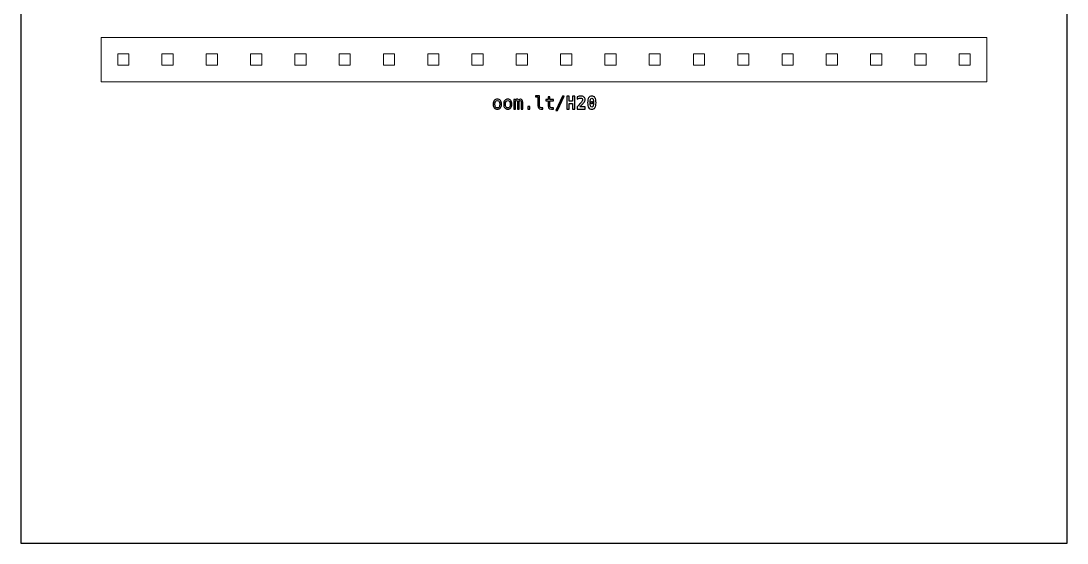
# Model space of a CAD drawing. Header units: centimetres. Extents: x -13.5 to -7.5, y -17.85 to -11.85.
# Drawn here: x -13.5 to -7.5, y -17.85 to -14.86 of the extents above; entities that cross this region are included whole.
import ezdxf

# ---------------------------------------------------------------- set-up
doc = ezdxf.new("R2010")
doc.units = ezdxf.units.CM
doc.header["$MEASUREMENT"] = 0
doc.layers.add('Layer 1', color=7, linetype='Continuous')

msp = doc.modelspace()

# ---------------------------------------------------------------- linework, layer by layer
at = {"layer": 'Layer 1', "color": 7}
msp.add_lwpolyline([(-13.5, -17.85), (-7.5, -17.85), (-7.5, -11.85), (-13.5, -11.85), (-13.5, -17.85)], close=True, dxfattribs=at)
at = {"layer": 'Layer 1', "color": 7, "lineweight": 20}
for points in [[(-13.04, -15.20555), (-7.96, -15.20555), (-7.96, -14.95155), (-13.04, -14.95155), (-13.04, -15.20555)], [(-12.945, -15.11055), (-12.881, -15.11055), (-12.881, -15.04655), (-12.945, -15.04655), (-12.945, -15.11055)], [(-12.691, -15.11055), (-12.627, -15.11055), (-12.627, -15.04655), (-12.691, -15.04655), (-12.691, -15.11055)], [(-12.437, -15.11055), (-12.373, -15.11055), (-12.373, -15.04655), (-12.437, -15.04655), (-12.437, -15.11055)], [(-12.183, -15.11055), (-12.119, -15.11055), (-12.119, -15.04655), (-12.183, -15.04655), (-12.183, -15.11055)], [(-11.929, -15.11055), (-11.865, -15.11055), (-11.865, -15.04655), (-11.929, -15.04655), (-11.929, -15.11055)], [(-11.675, -15.11055), (-11.611, -15.11055), (-11.611, -15.04655), (-11.675, -15.04655), (-11.675, -15.11055)], [(-11.421, -15.11055), (-11.357, -15.11055), (-11.357, -15.04655), (-11.421, -15.04655), (-11.421, -15.11055)], [(-11.167, -15.11055), (-11.103, -15.11055), (-11.103, -15.04655), (-11.167, -15.04655), (-11.167, -15.11055)], [(-10.913, -15.11055), (-10.849, -15.11055), (-10.849, -15.04655), (-10.913, -15.04655), (-10.913, -15.11055)], [(-10.659, -15.11055), (-10.595, -15.11055), (-10.595, -15.04655), (-10.659, -15.04655), (-10.659, -15.11055)], [(-10.405, -15.11055), (-10.341, -15.11055), (-10.341, -15.04655), (-10.405, -15.04655), (-10.405, -15.11055)], [(-10.151, -15.11055), (-10.087, -15.11055), (-10.087, -15.04655), (-10.151, -15.04655), (-10.151, -15.11055)], [(-9.897, -15.11055), (-9.833, -15.11055), (-9.833, -15.04655), (-9.897, -15.04655), (-9.897, -15.11055)], [(-9.643, -15.11055), (-9.579, -15.11055), (-9.579, -15.04655), (-9.643, -15.04655), (-9.643, -15.11055)], [(-9.389, -15.11055), (-9.325, -15.11055), (-9.325, -15.04655), (-9.389, -15.04655), (-9.389, -15.11055)], [(-9.135, -15.11055), (-9.071, -15.11055), (-9.071, -15.04655), (-9.135, -15.04655), (-9.135, -15.11055)], [(-8.881, -15.11055), (-8.817, -15.11055), (-8.817, -15.04655), (-8.881, -15.04655), (-8.881, -15.11055)], [(-8.627, -15.11055), (-8.563, -15.11055), (-8.563, -15.04655), (-8.627, -15.04655), (-8.627, -15.11055)], [(-8.373, -15.11055), (-8.309, -15.11055), (-8.309, -15.04655), (-8.373, -15.04655), (-8.373, -15.11055)], [(-8.119, -15.11055), (-8.055, -15.11055), (-8.055, -15.04655), (-8.119, -15.04655), (-8.119, -15.11055)]]:
    msp.add_lwpolyline(points, close=True, dxfattribs=at)
at = {"layer": 'Layer 1', "color": 250}
for points, knots in [([(-10.52577, -15.34235), (-10.52577, -15.34639), (-10.52503, -15.34942), (-10.52355, -15.35147), (-10.52355, -15.35147), (-10.52207, -15.35352), (-10.51988, -15.35455), (-10.51698, -15.35455), (-10.51698, -15.35455), (-10.51698, -15.35455), (-10.50648, -15.35455), (-10.50648, -15.35455), (-10.50648, -15.35455), (-10.50648, -15.35455), (-10.50648, -15.36217), (-10.50648, -15.36217), (-10.50648, -15.36217), (-10.50648, -15.36217), (-10.51785, -15.36217), (-10.51785, -15.36217), (-10.51785, -15.36217), (-10.52323, -15.36217), (-10.52738, -15.36044), (-10.53033, -15.35699), (-10.53033, -15.35699), (-10.53328, -15.35354), (-10.53475, -15.34865), (-10.53475, -15.34235), (-10.53475, -15.34235), (-10.53475, -15.34235), (-10.53475, -15.29268), (-10.53475, -15.29268), (-10.53475, -15.29268), (-10.53475, -15.29268), (-10.54915, -15.29268), (-10.54915, -15.29268), (-10.54915, -15.29268), (-10.54915, -15.29268), (-10.54915, -15.28565), (-10.54915, -15.28565), (-10.54915, -15.28565), (-10.54915, -15.28565), (-10.52577, -15.28565), (-10.52577, -15.28565), (-10.52577, -15.28565), (-10.52577, -15.28565), (-10.52577, -15.34235), (-10.52577, -15.34235)], [0, 0, 0, 0, 0.0833333, 0.0833333, 0.0833333, 0.0833333, 0.1666667, 0.1666667, 0.1666667, 0.1666667, 0.25, 0.25, 0.25, 0.25, 0.3333333, 0.3333333, 0.3333333, 0.3333333, 0.4166667, 0.4166667, 0.4166667, 0.4166667, 0.5, 0.5, 0.5, 0.5, 0.5833333, 0.5833333, 0.5833333, 0.5833333, 0.6666667, 0.6666667, 0.6666667, 0.6666667, 0.75, 0.75, 0.75, 0.75, 0.8333333, 0.8333333, 0.8333333, 0.8333333, 0.9166667, 0.9166667, 0.9166667, 0.9166667, 1, 1, 1, 1]), ([(-10.46677, -15.29195), (-10.46677, -15.29195), (-10.46677, -15.30748), (-10.46677, -15.30748), (-10.46677, -15.30748), (-10.46677, -15.30748), (-10.44635, -15.30748), (-10.44635, -15.30748), (-10.44635, -15.30748), (-10.44635, -15.30748), (-10.44635, -15.31447), (-10.44635, -15.31447), (-10.44635, -15.31447), (-10.44635, -15.31447), (-10.46677, -15.31447), (-10.46677, -15.31447), (-10.46677, -15.31447), (-10.46677, -15.31447), (-10.46677, -15.34415), (-10.46677, -15.34415), (-10.46677, -15.34415), (-10.46677, -15.34819), (-10.46601, -15.351), (-10.46447, -15.35259), (-10.46447, -15.35259), (-10.46294, -15.35419), (-10.46027, -15.35499), (-10.45647, -15.35499), (-10.45647, -15.35499), (-10.45647, -15.35499), (-10.44635, -15.35499), (-10.44635, -15.35499), (-10.44635, -15.35499), (-10.44635, -15.35499), (-10.44635, -15.36217), (-10.44635, -15.36217), (-10.44635, -15.36217), (-10.44635, -15.36217), (-10.45734, -15.36217), (-10.45734, -15.36217), (-10.45734, -15.36217), (-10.46409, -15.36217), (-10.46884, -15.36082), (-10.47161, -15.35812), (-10.47161, -15.35812), (-10.47437, -15.35542), (-10.47576, -15.35075), (-10.47576, -15.34415), (-10.47576, -15.34415), (-10.47576, -15.34415), (-10.47576, -15.31447), (-10.47576, -15.31447), (-10.47576, -15.31447), (-10.47576, -15.31447), (-10.49036, -15.31447), (-10.49036, -15.31447), (-10.49036, -15.31447), (-10.49036, -15.31447), (-10.49036, -15.30748), (-10.49036, -15.30748), (-10.49036, -15.30748), (-10.49036, -15.30748), (-10.47576, -15.30748), (-10.47576, -15.30748), (-10.47576, -15.30748), (-10.47576, -15.30748), (-10.47576, -15.29195), (-10.47576, -15.29195), (-10.47576, -15.29195), (-10.47576, -15.29195), (-10.46677, -15.29195), (-10.46677, -15.29195)], [0, 0, 0, 0, 0.0555556, 0.0555556, 0.0555556, 0.0555556, 0.1111111, 0.1111111, 0.1111111, 0.1111111, 0.1666667, 0.1666667, 0.1666667, 0.1666667, 0.2222222, 0.2222222, 0.2222222, 0.2222222, 0.2777778, 0.2777778, 0.2777778, 0.2777778, 0.3333333, 0.3333333, 0.3333333, 0.3333333, 0.3888889, 0.3888889, 0.3888889, 0.3888889, 0.4444444, 0.4444444, 0.4444444, 0.4444444, 0.5, 0.5, 0.5, 0.5, 0.5555556, 0.5555556, 0.5555556, 0.5555556, 0.6111111, 0.6111111, 0.6111111, 0.6111111, 0.6666667, 0.6666667, 0.6666667, 0.6666667, 0.7222222, 0.7222222, 0.7222222, 0.7222222, 0.7777778, 0.7777778, 0.7777778, 0.7777778, 0.8333333, 0.8333333, 0.8333333, 0.8333333, 0.8888889, 0.8888889, 0.8888889, 0.8888889, 0.9444444, 0.9444444, 0.9444444, 0.9444444, 1, 1, 1, 1]), ([(-10.39313, -15.28926), (-10.39313, -15.28926), (-10.38384, -15.28926), (-10.38384, -15.28926), (-10.38384, -15.28926), (-10.38384, -15.28926), (-10.42223, -15.37145), (-10.42223, -15.37145), (-10.42223, -15.37145), (-10.42223, -15.37145), (-10.43157, -15.37145), (-10.43157, -15.37145), (-10.43157, -15.37145), (-10.43157, -15.37145), (-10.39313, -15.28926), (-10.39313, -15.28926)], [0, 0, 0, 0, 0.25, 0.25, 0.25, 0.25, 0.5, 0.5, 0.5, 0.5, 0.75, 0.75, 0.75, 0.75, 1, 1, 1, 1]), ([(-10.36966, -15.28926), (-10.36966, -15.28926), (-10.35525, -15.28926), (-10.35525, -15.28926), (-10.35525, -15.28926), (-10.35525, -15.28926), (-10.35525, -15.31705), (-10.35525, -15.31705), (-10.35525, -15.31705), (-10.35525, -15.31705), (-10.33722, -15.31705), (-10.33722, -15.31705), (-10.33722, -15.31705), (-10.33722, -15.31705), (-10.33722, -15.28926), (-10.33722, -15.28926), (-10.33722, -15.28926), (-10.33722, -15.28926), (-10.32282, -15.28926), (-10.32282, -15.28926), (-10.32282, -15.28926), (-10.32282, -15.28926), (-10.32282, -15.36217), (-10.32282, -15.36217), (-10.32282, -15.36217), (-10.32282, -15.36217), (-10.33722, -15.36217), (-10.33722, -15.36217), (-10.33722, -15.36217), (-10.33722, -15.36217), (-10.33722, -15.32975), (-10.33722, -15.32975), (-10.33722, -15.32975), (-10.33722, -15.32975), (-10.35525, -15.32975), (-10.35525, -15.32975), (-10.35525, -15.32975), (-10.35525, -15.32975), (-10.35525, -15.36217), (-10.35525, -15.36217), (-10.35525, -15.36217), (-10.35525, -15.36217), (-10.36966, -15.36217), (-10.36966, -15.36217), (-10.36966, -15.36217), (-10.36966, -15.36217), (-10.36966, -15.28926), (-10.36966, -15.28926)], [0, 0, 0, 0, 0.0833333, 0.0833333, 0.0833333, 0.0833333, 0.1666667, 0.1666667, 0.1666667, 0.1666667, 0.25, 0.25, 0.25, 0.25, 0.3333333, 0.3333333, 0.3333333, 0.3333333, 0.4166667, 0.4166667, 0.4166667, 0.4166667, 0.5, 0.5, 0.5, 0.5, 0.5833333, 0.5833333, 0.5833333, 0.5833333, 0.6666667, 0.6666667, 0.6666667, 0.6666667, 0.75, 0.75, 0.75, 0.75, 0.8333333, 0.8333333, 0.8333333, 0.8333333, 0.9166667, 0.9166667, 0.9166667, 0.9166667, 1, 1, 1, 1]), ([(-10.29494, -15.34947), (-10.29494, -15.34947), (-10.26422, -15.34947), (-10.26422, -15.34947), (-10.26422, -15.34947), (-10.26422, -15.34947), (-10.26422, -15.36217), (-10.26422, -15.36217), (-10.26422, -15.36217), (-10.26422, -15.36217), (-10.31051, -15.36217), (-10.31051, -15.36217), (-10.31051, -15.36217), (-10.31051, -15.36217), (-10.31051, -15.34985), (-10.31051, -15.34985), (-10.31051, -15.34985), (-10.31051, -15.34985), (-10.3027, -15.34157), (-10.3027, -15.34157), (-10.3027, -15.34157), (-10.29343, -15.3317), (-10.28779, -15.32563), (-10.28581, -15.32335), (-10.28581, -15.32335), (-10.28338, -15.32055), (-10.28161, -15.31807), (-10.28054, -15.3159), (-10.28054, -15.3159), (-10.27946, -15.31373), (-10.27893, -15.3116), (-10.27893, -15.30948), (-10.27893, -15.30948), (-10.27893, -15.30623), (-10.27991, -15.30371), (-10.28188, -15.30195), (-10.28188, -15.30195), (-10.28384, -15.30016), (-10.28664, -15.29928), (-10.29024, -15.29928), (-10.29024, -15.29928), (-10.29283, -15.29928), (-10.29571, -15.2998), (-10.29891, -15.30081), (-10.29891, -15.30081), (-10.30213, -15.30185), (-10.30546, -15.30333), (-10.30895, -15.30528), (-10.30895, -15.30528), (-10.30895, -15.30528), (-10.30895, -15.29185), (-10.30895, -15.29185), (-10.30895, -15.29185), (-10.30546, -15.29058), (-10.30206, -15.28961), (-10.29871, -15.28895), (-10.29871, -15.28895), (-10.29538, -15.28828), (-10.29218, -15.28795), (-10.28913, -15.28795), (-10.28913, -15.28795), (-10.28141, -15.28795), (-10.27534, -15.28975), (-10.27094, -15.29335), (-10.27094, -15.29335), (-10.26653, -15.29693), (-10.26432, -15.30185), (-10.26432, -15.30806), (-10.26432, -15.30806), (-10.26432, -15.31093), (-10.26481, -15.31362), (-10.26576, -15.31612), (-10.26576, -15.31612), (-10.26673, -15.31863), (-10.26838, -15.32142), (-10.27073, -15.32447), (-10.27073, -15.32447), (-10.27244, -15.32668), (-10.27718, -15.33167), (-10.28493, -15.33942), (-10.28493, -15.33942), (-10.28913, -15.3436), (-10.29246, -15.34697), (-10.29494, -15.34947)], [0, 0, 0, 0, 0.047619, 0.047619, 0.047619, 0.047619, 0.0952381, 0.0952381, 0.0952381, 0.0952381, 0.1428571, 0.1428571, 0.1428571, 0.1428571, 0.1904762, 0.1904762, 0.1904762, 0.1904762, 0.2380952, 0.2380952, 0.2380952, 0.2380952, 0.2857143, 0.2857143, 0.2857143, 0.2857143, 0.3333333, 0.3333333, 0.3333333, 0.3333333, 0.3809524, 0.3809524, 0.3809524, 0.3809524, 0.4285714, 0.4285714, 0.4285714, 0.4285714, 0.4761905, 0.4761905, 0.4761905, 0.4761905, 0.5238095, 0.5238095, 0.5238095, 0.5238095, 0.5714286, 0.5714286, 0.5714286, 0.5714286, 0.6190476, 0.6190476, 0.6190476, 0.6190476, 0.6666667, 0.6666667, 0.6666667, 0.6666667, 0.7142857, 0.7142857, 0.7142857, 0.7142857, 0.7619048, 0.7619048, 0.7619048, 0.7619048, 0.8095238, 0.8095238, 0.8095238, 0.8095238, 0.8571429, 0.8571429, 0.8571429, 0.8571429, 0.9047619, 0.9047619, 0.9047619, 0.9047619, 0.952381, 0.952381, 0.952381, 0.952381, 1, 1, 1, 1]), ([(-10.24992, -15.32578), (-10.24992, -15.31317), (-10.24792, -15.3037), (-10.24392, -15.2974), (-10.24392, -15.2974), (-10.2399, -15.2911), (-10.23388, -15.28795), (-10.22583, -15.28795), (-10.22583, -15.28795), (-10.21777, -15.28795), (-10.21173, -15.29108), (-10.20772, -15.29736), (-10.20772, -15.29736), (-10.20371, -15.30365), (-10.20171, -15.31313), (-10.20171, -15.32578), (-10.20171, -15.32578), (-10.20171, -15.33842), (-10.20371, -15.34789), (-10.20772, -15.35417), (-10.20772, -15.35417), (-10.21173, -15.36045), (-10.21777, -15.36359), (-10.22583, -15.36359), (-10.22583, -15.36359), (-10.23388, -15.36359), (-10.2399, -15.36044), (-10.24392, -15.35414), (-10.24392, -15.35414), (-10.24792, -15.34784), (-10.24992, -15.33838), (-10.24992, -15.32578)], [0, 0, 0, 0, 0.125, 0.125, 0.125, 0.125, 0.25, 0.25, 0.25, 0.25, 0.375, 0.375, 0.375, 0.375, 0.5, 0.5, 0.5, 0.5, 0.625, 0.625, 0.625, 0.625, 0.75, 0.75, 0.75, 0.75, 0.875, 0.875, 0.875, 0.875, 1, 1, 1, 1]), ([(-10.76772, -15.30616), (-10.76014, -15.30616), (-10.75434, -15.30861), (-10.75032, -15.31353), (-10.75032, -15.31353), (-10.7463, -15.31845), (-10.74429, -15.32557), (-10.74429, -15.33487), (-10.74429, -15.33487), (-10.74429, -15.34422), (-10.74629, -15.35134), (-10.75029, -15.35624), (-10.75029, -15.35624), (-10.75431, -15.36114), (-10.76011, -15.36359), (-10.76772, -15.36359), (-10.76772, -15.36359), (-10.77532, -15.36359), (-10.78111, -15.36114), (-10.78513, -15.35624), (-10.78513, -15.35624), (-10.78913, -15.35134), (-10.79113, -15.34422), (-10.79113, -15.33487), (-10.79113, -15.33487), (-10.79113, -15.32557), (-10.78913, -15.31845), (-10.78513, -15.31353), (-10.78513, -15.31353), (-10.78111, -15.30861), (-10.77532, -15.30616), (-10.76772, -15.30616)], [0, 0, 0, 0, 0.125, 0.125, 0.125, 0.125, 0.25, 0.25, 0.25, 0.25, 0.375, 0.375, 0.375, 0.375, 0.5, 0.5, 0.5, 0.5, 0.625, 0.625, 0.625, 0.625, 0.75, 0.75, 0.75, 0.75, 0.875, 0.875, 0.875, 0.875, 1, 1, 1, 1]), ([(-10.76772, -15.31378), (-10.77229, -15.31378), (-10.77574, -15.31555), (-10.77809, -15.3191), (-10.77809, -15.3191), (-10.78044, -15.32265), (-10.78161, -15.32792), (-10.78161, -15.33487), (-10.78161, -15.33487), (-10.78161, -15.3418), (-10.78044, -15.34705), (-10.77809, -15.35062), (-10.77809, -15.35062), (-10.77574, -15.35419), (-10.77229, -15.35597), (-10.76772, -15.35597), (-10.76772, -15.35597), (-10.76314, -15.35597), (-10.75967, -15.35419), (-10.75732, -15.35062), (-10.75732, -15.35062), (-10.75497, -15.34705), (-10.75381, -15.3418), (-10.75381, -15.33487), (-10.75381, -15.33487), (-10.75381, -15.32792), (-10.75497, -15.32265), (-10.75732, -15.3191), (-10.75732, -15.3191), (-10.75967, -15.31555), (-10.76314, -15.31378), (-10.76772, -15.31378)], [0, 0, 0, 0, 0.125, 0.125, 0.125, 0.125, 0.25, 0.25, 0.25, 0.25, 0.375, 0.375, 0.375, 0.375, 0.5, 0.5, 0.5, 0.5, 0.625, 0.625, 0.625, 0.625, 0.75, 0.75, 0.75, 0.75, 0.875, 0.875, 0.875, 0.875, 1, 1, 1, 1]), ([(-10.70751, -15.30616), (-10.69993, -15.30616), (-10.69413, -15.30861), (-10.69011, -15.31353), (-10.69011, -15.31353), (-10.68609, -15.31845), (-10.68408, -15.32557), (-10.68408, -15.33487), (-10.68408, -15.33487), (-10.68408, -15.34422), (-10.68608, -15.35134), (-10.69008, -15.35624), (-10.69008, -15.35624), (-10.6941, -15.36114), (-10.6999, -15.36359), (-10.70751, -15.36359), (-10.70751, -15.36359), (-10.71511, -15.36359), (-10.7209, -15.36114), (-10.72492, -15.35624), (-10.72492, -15.35624), (-10.72892, -15.35134), (-10.73092, -15.34422), (-10.73092, -15.33487), (-10.73092, -15.33487), (-10.73092, -15.32557), (-10.72892, -15.31845), (-10.72492, -15.31353), (-10.72492, -15.31353), (-10.7209, -15.30861), (-10.71511, -15.30616), (-10.70751, -15.30616)], [0, 0, 0, 0, 0.125, 0.125, 0.125, 0.125, 0.25, 0.25, 0.25, 0.25, 0.375, 0.375, 0.375, 0.375, 0.5, 0.5, 0.5, 0.5, 0.625, 0.625, 0.625, 0.625, 0.75, 0.75, 0.75, 0.75, 0.875, 0.875, 0.875, 0.875, 1, 1, 1, 1]), ([(-10.70751, -15.31378), (-10.71208, -15.31378), (-10.71553, -15.31555), (-10.71788, -15.3191), (-10.71788, -15.3191), (-10.72023, -15.32265), (-10.7214, -15.32792), (-10.7214, -15.33487), (-10.7214, -15.33487), (-10.7214, -15.3418), (-10.72023, -15.34705), (-10.71788, -15.35062), (-10.71788, -15.35062), (-10.71553, -15.35419), (-10.71208, -15.35597), (-10.70751, -15.35597), (-10.70751, -15.35597), (-10.70293, -15.35597), (-10.69946, -15.35419), (-10.69711, -15.35062), (-10.69711, -15.35062), (-10.69476, -15.34705), (-10.6936, -15.3418), (-10.6936, -15.33487), (-10.6936, -15.33487), (-10.6936, -15.32792), (-10.69476, -15.32265), (-10.69711, -15.3191), (-10.69711, -15.3191), (-10.69946, -15.31555), (-10.70293, -15.31378), (-10.70751, -15.31378)], [0, 0, 0, 0, 0.125, 0.125, 0.125, 0.125, 0.25, 0.25, 0.25, 0.25, 0.375, 0.375, 0.375, 0.375, 0.5, 0.5, 0.5, 0.5, 0.625, 0.625, 0.625, 0.625, 0.75, 0.75, 0.75, 0.75, 0.875, 0.875, 0.875, 0.875, 1, 1, 1, 1]), ([(-10.64439, -15.31305), (-10.64329, -15.3107), (-10.64187, -15.30896), (-10.64015, -15.30785), (-10.64015, -15.30785), (-10.63845, -15.30673), (-10.63639, -15.30616), (-10.63399, -15.30616), (-10.63399, -15.30616), (-10.62959, -15.30616), (-10.62648, -15.30786), (-10.62468, -15.31126), (-10.62468, -15.31126), (-10.62287, -15.31467), (-10.62197, -15.32107), (-10.62197, -15.33048), (-10.62197, -15.33048), (-10.62197, -15.33048), (-10.62197, -15.36217), (-10.62197, -15.36217), (-10.62197, -15.36217), (-10.62197, -15.36217), (-10.63017, -15.36217), (-10.63017, -15.36217), (-10.63017, -15.36217), (-10.63017, -15.36217), (-10.63017, -15.33087), (-10.63017, -15.33087), (-10.63017, -15.33087), (-10.63017, -15.32315), (-10.6306, -15.31837), (-10.63147, -15.31648), (-10.63147, -15.31648), (-10.63232, -15.31462), (-10.6339, -15.31368), (-10.63619, -15.31368), (-10.63619, -15.31368), (-10.63879, -15.31368), (-10.64057, -15.31468), (-10.64154, -15.31668), (-10.64154, -15.31668), (-10.64249, -15.31868), (-10.64297, -15.32342), (-10.64297, -15.33087), (-10.64297, -15.33087), (-10.64297, -15.33087), (-10.64297, -15.36217), (-10.64297, -15.36217), (-10.64297, -15.36217), (-10.64297, -15.36217), (-10.65117, -15.36217), (-10.65117, -15.36217), (-10.65117, -15.36217), (-10.65117, -15.36217), (-10.65117, -15.33087), (-10.65117, -15.33087), (-10.65117, -15.33087), (-10.65117, -15.32305), (-10.65164, -15.31823), (-10.65257, -15.31642), (-10.65257, -15.31642), (-10.65349, -15.3146), (-10.65515, -15.31368), (-10.65757, -15.31368), (-10.65757, -15.31368), (-10.65995, -15.31368), (-10.66161, -15.31468), (-10.66252, -15.31668), (-10.66252, -15.31668), (-10.66346, -15.31868), (-10.66392, -15.32342), (-10.66392, -15.33087), (-10.66392, -15.33087), (-10.66392, -15.33087), (-10.66392, -15.36217), (-10.66392, -15.36217), (-10.66392, -15.36217), (-10.66392, -15.36217), (-10.67207, -15.36217), (-10.67207, -15.36217), (-10.67207, -15.36217), (-10.67207, -15.36217), (-10.67207, -15.30748), (-10.67207, -15.30748), (-10.67207, -15.30748), (-10.67207, -15.30748), (-10.66392, -15.30748), (-10.66392, -15.30748), (-10.66392, -15.30748), (-10.66392, -15.30748), (-10.66392, -15.31216), (-10.66392, -15.31216), (-10.66392, -15.31216), (-10.66286, -15.31021), (-10.66151, -15.30873), (-10.65989, -15.3077), (-10.65989, -15.3077), (-10.65829, -15.30668), (-10.65645, -15.30616), (-10.6544, -15.30616), (-10.6544, -15.30616), (-10.65192, -15.30616), (-10.64987, -15.30673), (-10.64822, -15.30786), (-10.64822, -15.30786), (-10.64657, -15.30901), (-10.6453, -15.31073), (-10.64439, -15.31305)], [0, 0, 0, 0, 0.037037, 0.037037, 0.037037, 0.037037, 0.0740741, 0.0740741, 0.0740741, 0.0740741, 0.1111111, 0.1111111, 0.1111111, 0.1111111, 0.1481481, 0.1481481, 0.1481481, 0.1481481, 0.1851852, 0.1851852, 0.1851852, 0.1851852, 0.2222222, 0.2222222, 0.2222222, 0.2222222, 0.2592593, 0.2592593, 0.2592593, 0.2592593, 0.2962963, 0.2962963, 0.2962963, 0.2962963, 0.3333333, 0.3333333, 0.3333333, 0.3333333, 0.3703704, 0.3703704, 0.3703704, 0.3703704, 0.4074074, 0.4074074, 0.4074074, 0.4074074, 0.4444444, 0.4444444, 0.4444444, 0.4444444, 0.4814815, 0.4814815, 0.4814815, 0.4814815, 0.5185185, 0.5185185, 0.5185185, 0.5185185, 0.5555556, 0.5555556, 0.5555556, 0.5555556, 0.5925926, 0.5925926, 0.5925926, 0.5925926, 0.6296296, 0.6296296, 0.6296296, 0.6296296, 0.6666667, 0.6666667, 0.6666667, 0.6666667, 0.7037037, 0.7037037, 0.7037037, 0.7037037, 0.7407407, 0.7407407, 0.7407407, 0.7407407, 0.7777778, 0.7777778, 0.7777778, 0.7777778, 0.8148148, 0.8148148, 0.8148148, 0.8148148, 0.8518519, 0.8518519, 0.8518519, 0.8518519, 0.8888889, 0.8888889, 0.8888889, 0.8888889, 0.9259259, 0.9259259, 0.9259259, 0.9259259, 0.962963, 0.962963, 0.962963, 0.962963, 1, 1, 1, 1]), ([(-10.59329, -15.34727), (-10.59329, -15.34727), (-10.58099, -15.34727), (-10.58099, -15.34727), (-10.58099, -15.34727), (-10.58099, -15.34727), (-10.58099, -15.36217), (-10.58099, -15.36217), (-10.58099, -15.36217), (-10.58099, -15.36217), (-10.59329, -15.36217), (-10.59329, -15.36217), (-10.59329, -15.36217), (-10.59329, -15.36217), (-10.59329, -15.34727), (-10.59329, -15.34727)], [0, 0, 0, 0, 0.25, 0.25, 0.25, 0.25, 0.5, 0.5, 0.5, 0.5, 0.75, 0.75, 0.75, 0.75, 1, 1, 1, 1]), ([(-10.22583, -15.30015), (-10.22917, -15.30015), (-10.23158, -15.30218), (-10.23312, -15.30625), (-10.23312, -15.30625), (-10.23465, -15.31033), (-10.23542, -15.31683), (-10.23542, -15.32578), (-10.23542, -15.32578), (-10.23542, -15.33472), (-10.23465, -15.3412), (-10.23312, -15.34528), (-10.23312, -15.34528), (-10.23158, -15.34935), (-10.22917, -15.35139), (-10.22583, -15.35139), (-10.22583, -15.35139), (-10.22248, -15.35139), (-10.22005, -15.34935), (-10.21852, -15.34528), (-10.21852, -15.34528), (-10.21698, -15.3412), (-10.21622, -15.33472), (-10.21622, -15.32578), (-10.21622, -15.32578), (-10.21622, -15.31683), (-10.21698, -15.31033), (-10.21852, -15.30625), (-10.21852, -15.30625), (-10.22005, -15.30218), (-10.22248, -15.30015), (-10.22583, -15.30015)], [0, 0, 0, 0, 0.125, 0.125, 0.125, 0.125, 0.25, 0.25, 0.25, 0.25, 0.375, 0.375, 0.375, 0.375, 0.5, 0.5, 0.5, 0.5, 0.625, 0.625, 0.625, 0.625, 0.75, 0.75, 0.75, 0.75, 0.875, 0.875, 0.875, 0.875, 1, 1, 1, 1]), ([(-10.2319, -15.32578), (-10.2319, -15.32407), (-10.23132, -15.32262), (-10.23013, -15.32145), (-10.23013, -15.32145), (-10.22897, -15.32027), (-10.22753, -15.31968), (-10.22583, -15.31968), (-10.22583, -15.31968), (-10.22412, -15.31968), (-10.22267, -15.32027), (-10.2215, -15.32145), (-10.2215, -15.32145), (-10.22032, -15.32262), (-10.21973, -15.32407), (-10.21973, -15.32578), (-10.21973, -15.32578), (-10.21973, -15.32748), (-10.22032, -15.32892), (-10.2215, -15.33008), (-10.2215, -15.33008), (-10.22267, -15.33127), (-10.22412, -15.33185), (-10.22583, -15.33185), (-10.22583, -15.33185), (-10.22753, -15.33185), (-10.22897, -15.33127), (-10.23013, -15.33012), (-10.23013, -15.33012), (-10.23132, -15.32897), (-10.2319, -15.32752), (-10.2319, -15.32578)], [0, 0, 0, 0, 0.125, 0.125, 0.125, 0.125, 0.25, 0.25, 0.25, 0.25, 0.375, 0.375, 0.375, 0.375, 0.5, 0.5, 0.5, 0.5, 0.625, 0.625, 0.625, 0.625, 0.75, 0.75, 0.75, 0.75, 0.875, 0.875, 0.875, 0.875, 1, 1, 1, 1])]:
    msp.add_open_spline(points, degree=3, knots=knots, dxfattribs=at)

doc.saveas('drawing.dxf')
